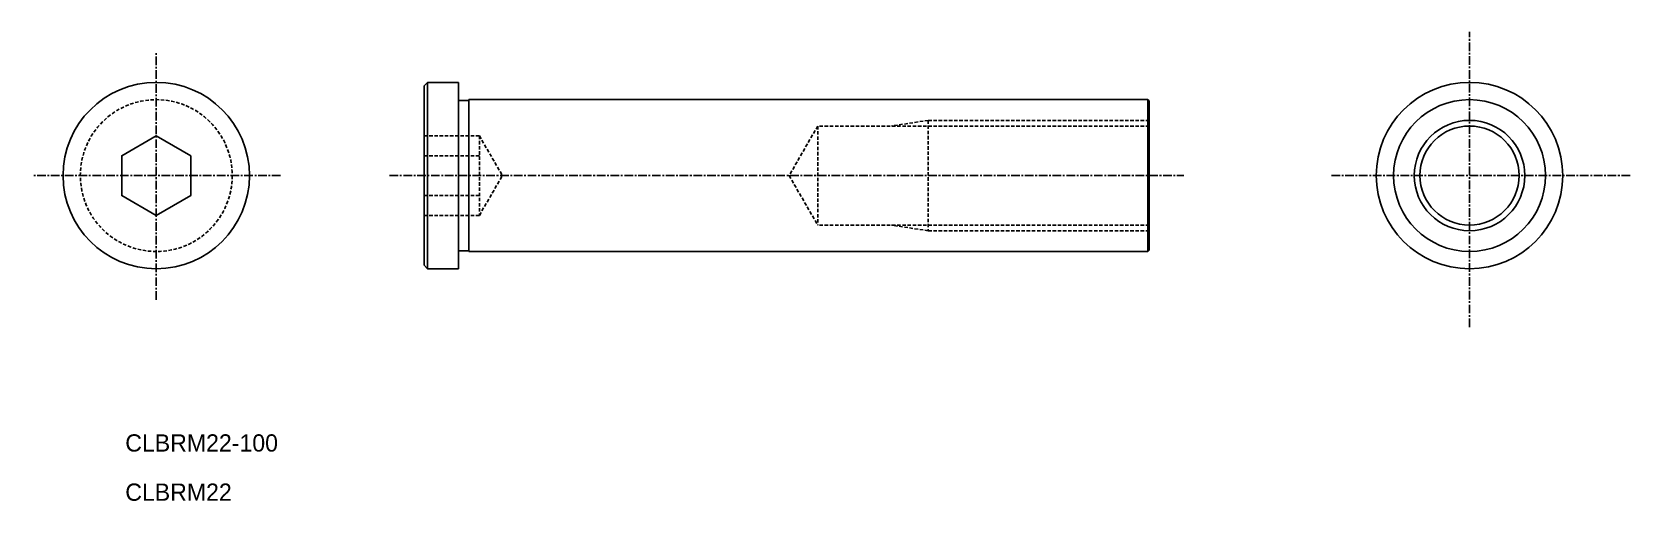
# Model space of a CAD drawing. Extents: x 627 to 858, y 651 to 719.
import ezdxf

# ---------------------------------------------------------------- set-up
doc = ezdxf.new("R2010")
doc.units = 0
doc.linetypes.add('CENTER', pattern=[2, 1.25, -0.25, 0.25, -0.25])
doc.linetypes.add('DASHED', pattern=[0.75, 0.5, -0.25])
doc.layers.get('0').update_dxf_attribs({"linetype": 'CONTINUOUS'})
doc.layers.add('CENTER', color=1, linetype='CENTER')

msp = doc.modelspace()

# ---------------------------------------------------------------- linework, layer by layer
at = {"color": 7, "linetype": 'CONTINUOUS'}
for p, q in [((683.96, 711.42), (683.46, 710.92)), ((683.46, 710.92), (683.46, 684.92)), ((683.96, 711.42), (683.96, 684.42)), ((688.46, 711.42), (683.96, 711.42)), ((688.46, 711.42), (688.46, 684.42)), ((688.46, 708.82), (689.96, 708.82)), ((689.96, 708.92), (689.96, 686.92)), ((689.96, 708.92), (788.26, 708.92)), ((788.26, 708.92), (788.46, 708.72)), ((788.26, 708.92), (788.26, 686.92)), ((788.46, 708.72), (788.46, 687.12)), ((688.46, 687.02), (689.96, 687.02)), ((689.96, 686.92), (788.26, 686.92)), ((788.46, 687.12), (788.26, 686.92)), ((683.96, 684.42), (683.46, 684.92)), ((688.46, 684.42), (683.96, 684.42))]:
    msp.add_line(p, q, dxfattribs=at)
at = {"color": 3, "linetype": 'DASHED'}
for p, q in [((756.46, 705.92), (751.13, 705.1)), ((756.46, 705.92), (756.46, 689.92)), ((788.46, 705.92), (756.46, 705.92)), ((683.46, 703.69), (691.46, 703.69)), ((691.46, 703.69), (691.46, 692.14)), ((691.46, 703.69), (694.79, 697.92)), ((740.46, 705.1), (736.31, 697.92)), ((740.46, 705.1), (740.46, 690.74)), ((788.46, 705.1), (740.46, 705.1)), ((683.46, 700.8), (691.46, 700.8)), ((691.46, 692.14), (694.79, 697.92)), ((736.31, 697.92), (740.46, 690.74)), ((683.46, 695.03), (691.46, 695.03)), ((683.46, 692.14), (691.46, 692.14)), ((788.46, 690.74), (740.46, 690.74)), ((756.46, 689.92), (751.13, 690.74)), ((788.46, 689.92), (756.46, 689.92))]:
    msp.add_line(p, q, dxfattribs=at)
at = {"color": 7, "linetype": 'CONTINUOUS'}
msp.add_lwpolyline([(649.68, 700.8), (644.68, 703.69), (639.68, 700.8), (639.68, 695.03), (644.68, 692.14), (649.68, 695.03)], close=True, dxfattribs=at)
for centre, radius in [((644.68, 697.92), 13.5), ((834.84, 697.92), 13.5), ((834.84, 697.92), 11), ((834.84, 697.92), 8)]:
    msp.add_circle(centre, radius, dxfattribs=at)
at = {"color": 3, "linetype": 'DASHED'}
msp.add_circle((644.68, 697.92), 11, dxfattribs=at)
at = {"color": 3, "linetype": 'CONTINUOUS'}
msp.add_circle((834.84, 697.92), 7.18, dxfattribs=at)
at = {"layer": 'CENTER', "color": 1, "linetype": 'CENTER'}
for p, q in [((834.84, 675.96), (834.84, 718.73)), ((644.68, 679.92), (644.68, 715.92)), ((662.68, 697.92), (626.68, 697.92)), ((678.46, 697.92), (793.46, 697.92)), ((858.08, 697.92), (814.84, 697.92))]:
    msp.add_line(p, q, dxfattribs=at)

# ---------------------------------------------------------------- texts
at = {"color": 7, "linetype": 'CONTINUOUS'}
for s, p in [('CLBRM22-100', (640.19, 657.93)), ('CLBRM22', (640.19, 650.8))]:
    msp.add_text(s, height=2.5, dxfattribs=at).set_placement(p)

doc.saveas('drawing.dxf')
